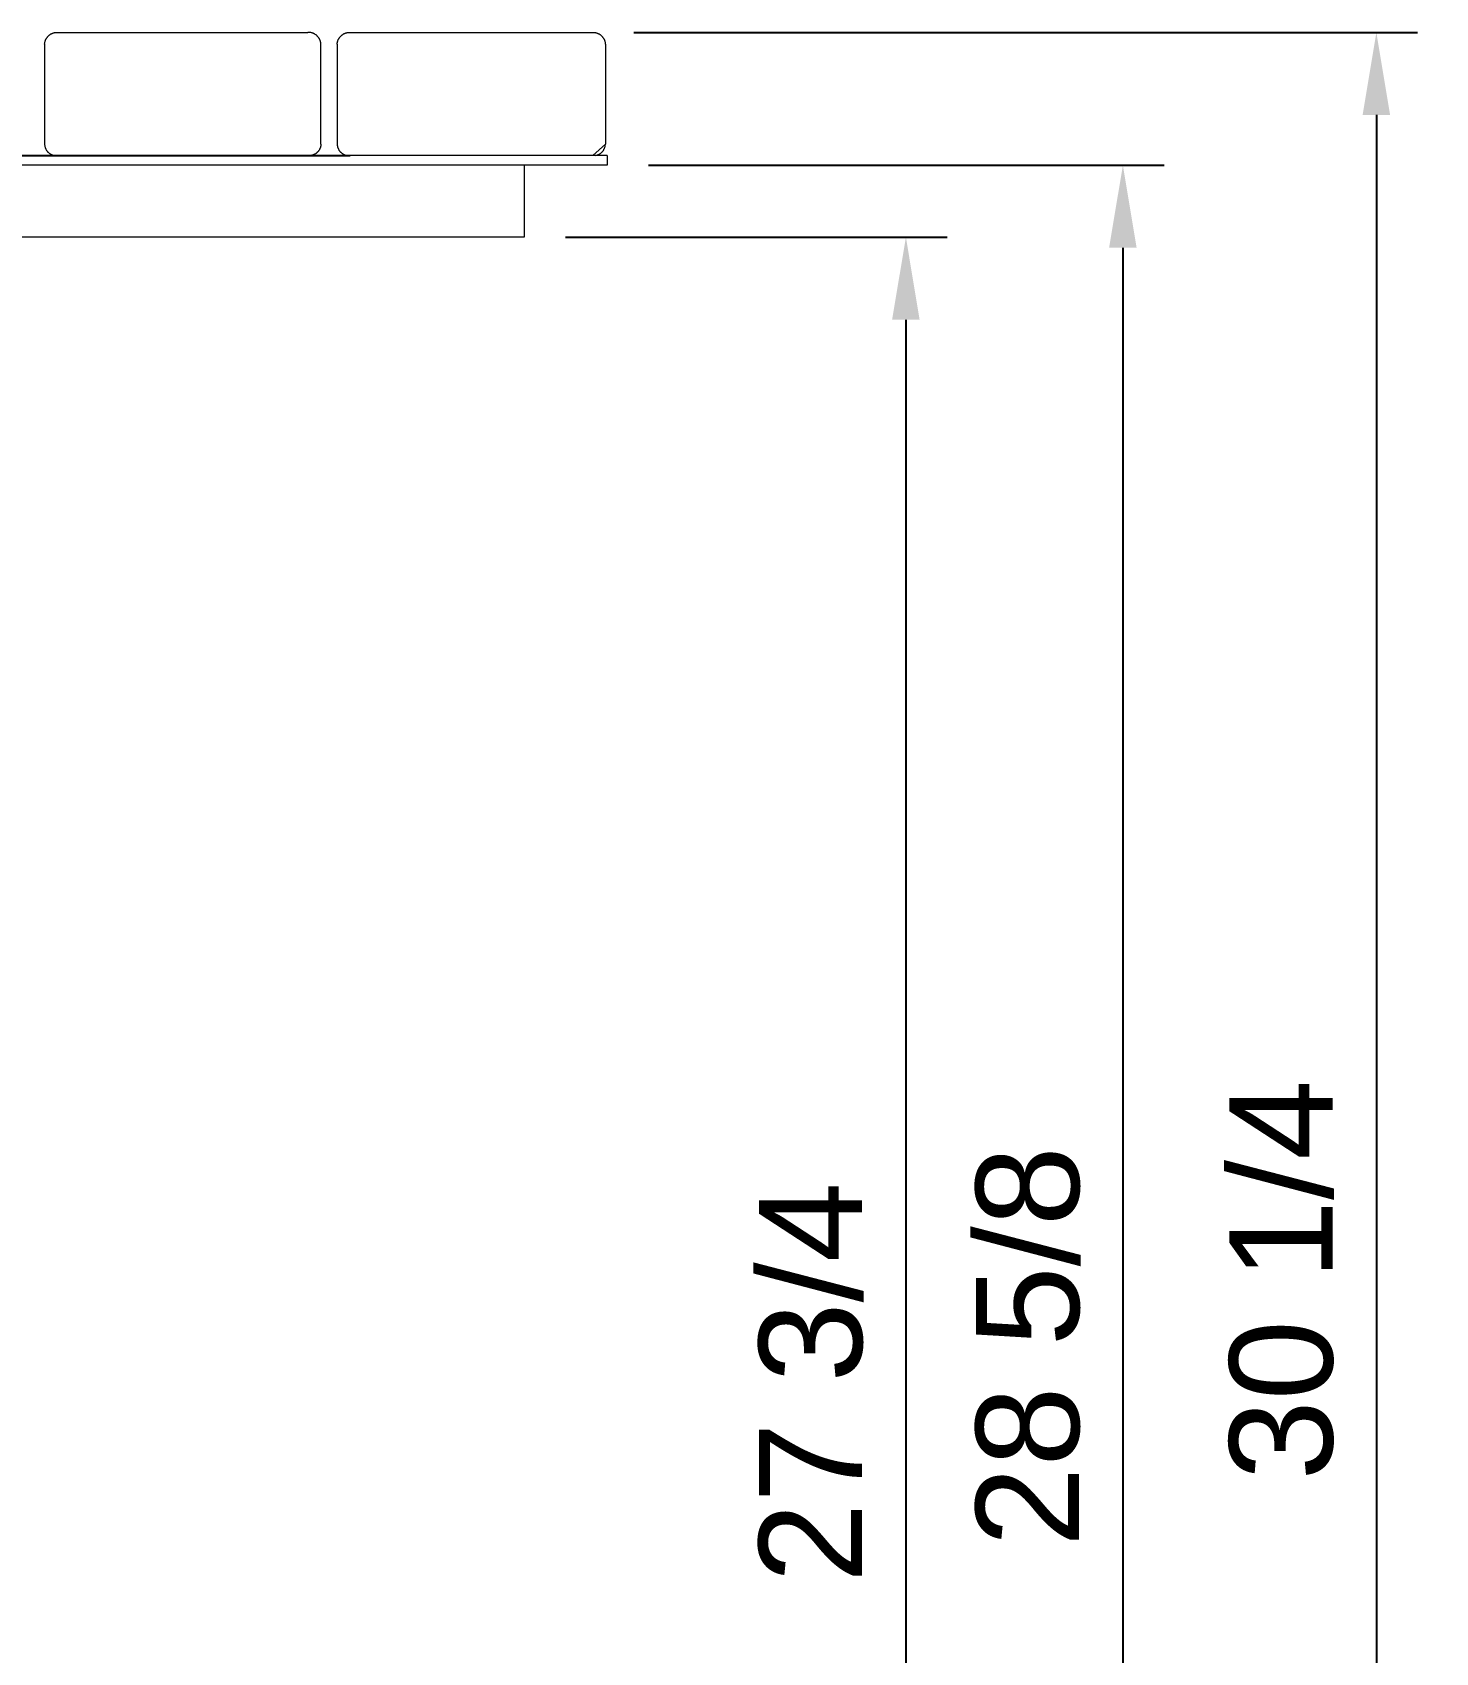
# Model space of a CAD drawing. Header units: inches. Extents: x 2 to 134, y 11 to 101.
# Drawn here: x 115.63 to 132.62, y 77.19 to 96.82 of the extents above; entities that cross this region are included whole.
import ezdxf

# ---------------------------------------------------------------- set-up
doc = ezdxf.new("R2010")
doc.units = ezdxf.units.IN
doc.layers.add('ZANO_R', color=7, linetype='Continuous', lineweight=0)
doc.layers.add('ZANO_W', color=1, linetype='Continuous', lineweight=0)
doc.styles.get("Standard").update_dxf_attribs({"font": 'arial.ttf'})
doc.dimstyles.new('amerykanie', dxfattribs={"dimtxt": 50, "dimasz": 50, "dimexe": 0.5, "dimexo": 0.5, "dimgap": 1, "dimtad": 1, "dimdec": 0, "dimzin": 0, "dimlunit": 5, "dimtxsty": 'Standard', "dimcen": 0.09, "dimclrd": 1, "dimclre": 1, "dimclrt": 1, "dimazin": 0, "dimtfac": 1, "dimtdec": 0, "dimtmove": 0, "dimatfit": 3, "dimfxl": 1, "dimtzin": 0, "dimarcsym": 1})

# ---------------------------------------------------------------- blocks, each defined once
blk = doc.blocks.new('*D352')
at = {"layer": 'ZANO_W', "color": 1, "lineweight": -2}
for p, q in [((122.91, 96.817), (132.405, 96.817)), ((131.905, 95.817), (131.905, 67.581)), ((122.91, 66.581), (132.405, 66.581))]:
    blk.add_line(p, q, dxfattribs=at)
at = {"layer": 'ZANO_W', "color": 1}
for points in [[(132.071, 95.817), (131.738, 95.817), (131.905, 96.817)], [(131.738, 67.581), (132.071, 67.581), (131.905, 66.581)]]:
    blk.add_solid(points, dxfattribs=at)
at = {"layer": 'ZANO_W', "color": 1, "insert": (130.758, 81.699), "char_height": 1.25, "attachment_point": 5, "rotation": 90}
blk.add_mtext('30 1/4', dxfattribs=at)
blk = doc.blocks.new('*D353')
at = {"layer": 'ZANO_W', "color": 1, "lineweight": -2}
for p, q in [((123.09, 95.208), (129.335, 95.208)), ((128.835, 94.208), (128.835, 67.581)), ((116.177, 66.581), (129.335, 66.581))]:
    blk.add_line(p, q, dxfattribs=at)
at = {"layer": 'ZANO_W', "color": 1}
for points in [[(129.001, 94.208), (128.668, 94.208), (128.835, 95.208)], [(128.668, 67.581), (129.001, 67.581), (128.835, 66.581)]]:
    blk.add_solid(points, dxfattribs=at)
at = {"layer": 'ZANO_W', "color": 1, "insert": (127.688, 80.895), "char_height": 1.25, "attachment_point": 5, "rotation": 90}
blk.add_mtext('28 5/8', dxfattribs=at)
blk = doc.blocks.new('*D354')
at = {"layer": 'ZANO_W', "color": 1, "lineweight": -2}
for p, q in [((122.083, 94.336), (126.707, 94.336)), ((126.207, 93.336), (126.207, 67.581)), ((116.571, 66.581), (126.707, 66.581))]:
    blk.add_line(p, q, dxfattribs=at)
at = {"layer": 'ZANO_W', "color": 1}
for points in [[(126.373, 93.336), (126.04, 93.336), (126.207, 94.336)], [(126.04, 67.581), (126.373, 67.581), (126.207, 66.581)]]:
    blk.add_solid(points, dxfattribs=at)
at = {"layer": 'ZANO_W', "color": 1, "insert": (125.06, 80.458), "char_height": 1.25, "attachment_point": 5, "rotation": 90}
blk.add_mtext('27 3/4', dxfattribs=at)

msp = doc.modelspace()

# ---------------------------------------------------------------- linework, layer by layer
at = {"layer": 'ZANO_R'}
for p, q in [((115.83108, 96.7835), (115.8352, 96.78674)), ((115.8352, 96.78674), (115.83943, 96.78983)), ((115.83943, 96.78983), (115.84377, 96.79277)), ((115.84377, 96.79277), (115.8482, 96.79556)), ((115.8482, 96.79556), (115.85273, 96.79819)), ((115.85273, 96.79819), (115.85735, 96.80066)), ((115.85735, 96.80066), (115.86205, 96.80297)), ((115.86205, 96.80297), (115.86682, 96.80512)), ((115.86682, 96.80512), (115.87167, 96.8071)), ((115.87167, 96.8071), (115.87659, 96.80891)), ((115.87659, 96.80891), (115.88157, 96.81055)), ((115.88157, 96.81055), (115.8866, 96.81201)), ((115.8866, 96.81201), (115.89167, 96.8133)), ((115.89167, 96.8133), (115.89679, 96.81441)), ((115.89679, 96.81441), (115.90195, 96.81534)), ((115.90195, 96.81534), (115.90713, 96.81609)), ((115.90713, 96.81609), (115.91234, 96.81666)), ((115.91234, 96.81666), (115.91756, 96.81705)), ((115.91756, 96.81705), (115.92279, 96.81726)), ((115.92279, 96.81726), (115.92803, 96.81728)), ((115.92803, 96.81728), (115.93327, 96.81712)), ((115.93327, 96.81712), (118.96476, 96.81712)), ((118.97, 96.81728), (118.96476, 96.81712)), ((118.97523, 96.81726), (118.97, 96.81728)), ((118.98047, 96.81705), (118.97523, 96.81726)), ((118.98569, 96.81666), (118.98047, 96.81705)), ((118.9909, 96.81609), (118.98569, 96.81666)), ((118.99608, 96.81534), (118.9909, 96.81609)), ((119.00124, 96.81441), (118.99608, 96.81534)), ((119.00635, 96.8133), (119.00124, 96.81441)), ((119.01143, 96.81201), (119.00635, 96.8133)), ((119.01646, 96.81055), (119.01143, 96.81201)), ((119.02144, 96.80891), (119.01646, 96.81055)), ((119.02635, 96.8071), (119.02144, 96.80891)), ((119.0312, 96.80512), (119.02635, 96.8071)), ((119.03598, 96.80297), (119.0312, 96.80512)), ((119.04068, 96.80066), (119.03598, 96.80297)), ((119.0453, 96.79819), (119.04068, 96.80066)), ((119.04983, 96.79556), (119.0453, 96.79819)), ((119.05426, 96.79277), (119.04983, 96.79556)), ((119.05859, 96.78983), (119.05426, 96.79277)), ((119.06282, 96.78674), (119.05859, 96.78983)), ((119.06694, 96.7835), (119.06282, 96.78674)), ((119.37439, 96.7835), (119.3785, 96.78674)), ((119.3785, 96.78674), (119.38273, 96.78983)), ((119.38273, 96.78983), (119.38707, 96.79277)), ((119.38707, 96.79277), (119.3915, 96.79556)), ((119.3915, 96.79556), (119.39603, 96.79819)), ((119.39603, 96.79819), (119.40065, 96.80066)), ((119.40065, 96.80066), (119.40535, 96.80297)), ((119.40535, 96.80297), (119.41013, 96.80512)), ((119.41013, 96.80512), (119.41498, 96.8071)), ((119.41498, 96.8071), (119.41989, 96.80891)), ((119.41989, 96.80891), (119.42487, 96.81055)), ((119.42487, 96.81055), (119.4299, 96.81201)), ((119.4299, 96.81201), (119.43497, 96.8133)), ((119.43497, 96.8133), (119.44009, 96.81441)), ((119.44009, 96.81441), (119.44525, 96.81534)), ((119.44525, 96.81534), (119.45043, 96.81609)), ((119.45043, 96.81609), (119.45564, 96.81666)), ((119.45564, 96.81666), (119.46086, 96.81705)), ((119.46086, 96.81705), (119.4661, 96.81726)), ((119.4661, 96.81726), (119.47133, 96.81728)), ((119.47133, 96.81728), (119.47657, 96.81712)), ((119.47657, 96.81712), (122.40963, 96.81712)), ((122.40963, 96.81712), (122.41487, 96.81729)), ((122.41487, 96.81729), (122.42011, 96.81726)), ((122.42011, 96.81726), (122.42534, 96.81706)), ((122.42534, 96.81706), (122.43057, 96.81668)), ((122.43057, 96.81668), (122.43578, 96.81611)), ((122.43578, 96.81611), (122.44096, 96.81536)), ((122.44096, 96.81536), (122.44612, 96.81443)), ((122.44612, 96.81443), (122.45124, 96.81333)), ((122.45124, 96.81333), (122.45632, 96.81204)), ((122.45632, 96.81204), (122.46135, 96.81058)), ((122.46135, 96.81058), (122.46633, 96.80894)), ((122.46633, 96.80894), (122.47124, 96.80714)), ((122.47124, 96.80714), (122.4761, 96.80516)), ((122.4761, 96.80516), (122.48088, 96.80301)), ((122.48088, 96.80301), (122.48558, 96.8007)), ((122.48558, 96.8007), (122.4902, 96.79823)), ((122.4902, 96.79823), (122.49473, 96.7956)), ((122.49473, 96.7956), (122.49916, 96.79281)), ((122.49916, 96.79281), (122.5035, 96.78987)), ((122.5035, 96.78987), (122.50773, 96.78678)), ((122.50773, 96.78678), (122.51185, 96.78354)), ((115.77579, 96.67464), (115.77615, 96.67987)), ((115.77579, 96.67464), (115.77579, 95.46355)), ((115.77615, 96.67987), (115.7767, 96.68508)), ((115.7767, 96.68508), (115.77743, 96.69026)), ((115.77743, 96.69026), (115.77833, 96.69542)), ((115.77833, 96.69542), (115.77942, 96.70055)), ((115.77942, 96.70055), (115.78069, 96.70563)), ((115.78069, 96.70563), (115.78213, 96.71067)), ((115.78213, 96.71067), (115.78374, 96.71565)), ((115.78374, 96.71565), (115.78553, 96.72057)), ((115.78553, 96.72057), (115.78749, 96.72543)), ((115.78749, 96.72543), (115.78961, 96.73022)), ((115.78961, 96.73022), (115.7919, 96.73493)), ((115.7919, 96.73493), (115.79436, 96.73956)), ((115.79436, 96.73956), (115.79697, 96.7441)), ((115.79697, 96.7441), (115.79974, 96.74854)), ((115.79974, 96.74854), (115.80266, 96.75289)), ((115.80266, 96.75289), (115.80573, 96.75713)), ((115.80573, 96.75713), (115.80895, 96.76127)), ((115.80895, 96.76127), (115.81231, 96.76529)), ((115.81231, 96.76529), (115.81581, 96.76919)), ((115.81581, 96.76919), (115.81944, 96.77296)), ((115.81944, 96.77296), (115.8232, 96.77661)), ((115.8232, 96.77661), (115.82708, 96.78012)), ((115.82708, 96.78012), (115.83108, 96.7835)), ((119.07095, 96.78012), (119.06694, 96.7835)), ((119.07483, 96.77661), (119.07095, 96.78012)), ((119.07859, 96.77296), (119.07483, 96.77661)), ((119.08222, 96.76919), (119.07859, 96.77296)), ((119.08572, 96.76529), (119.08222, 96.76919)), ((119.08908, 96.76127), (119.08572, 96.76529)), ((119.09229, 96.75713), (119.08908, 96.76127)), ((119.09536, 96.75289), (119.09229, 96.75713)), ((119.09829, 96.74854), (119.09536, 96.75289)), ((119.10105, 96.7441), (119.09829, 96.74854)), ((119.10367, 96.73956), (119.10105, 96.7441)), ((119.10612, 96.73493), (119.10367, 96.73956)), ((119.10841, 96.73022), (119.10612, 96.73493)), ((119.11054, 96.72543), (119.10841, 96.73022)), ((119.11249, 96.72057), (119.11054, 96.72543)), ((119.11428, 96.71565), (119.11249, 96.72057)), ((119.1159, 96.71067), (119.11428, 96.71565)), ((119.11734, 96.70563), (119.1159, 96.71067)), ((119.1186, 96.70055), (119.11734, 96.70563)), ((119.11969, 96.69542), (119.1186, 96.70055)), ((119.1206, 96.69026), (119.11969, 96.69542)), ((119.12132, 96.68508), (119.1206, 96.69026)), ((119.12187, 96.67987), (119.12132, 96.68508)), ((119.12224, 96.67464), (119.12187, 96.67987)), ((119.12224, 95.46355), (119.12224, 96.67464)), ((119.31909, 96.67464), (119.31945, 96.67987)), ((119.31909, 96.67464), (119.31909, 95.46355)), ((119.31945, 96.67987), (119.32, 96.68508)), ((119.32, 96.68508), (119.32073, 96.69026)), ((119.32073, 96.69026), (119.32164, 96.69542)), ((119.32164, 96.69542), (119.32272, 96.70055)), ((119.32272, 96.70055), (119.32399, 96.70563)), ((119.32399, 96.70563), (119.32543, 96.71067)), ((119.32543, 96.71067), (119.32704, 96.71565)), ((119.32704, 96.71565), (119.32883, 96.72057)), ((119.32883, 96.72057), (119.33079, 96.72543)), ((119.33079, 96.72543), (119.33291, 96.73022)), ((119.33291, 96.73022), (119.3352, 96.73493)), ((119.3352, 96.73493), (119.33766, 96.73956)), ((119.33766, 96.73956), (119.34027, 96.7441)), ((119.34027, 96.7441), (119.34304, 96.74854)), ((119.34304, 96.74854), (119.34596, 96.75289)), ((119.34596, 96.75289), (119.34903, 96.75713)), ((119.34903, 96.75713), (119.35225, 96.76127)), ((119.35225, 96.76127), (119.35561, 96.76529)), ((119.35561, 96.76529), (119.35911, 96.76919)), ((119.35911, 96.76919), (119.36274, 96.77296)), ((119.36274, 96.77296), (119.3665, 96.77661)), ((119.3665, 96.77661), (119.37038, 96.78012)), ((119.37038, 96.78012), (119.37439, 96.7835)), ((122.51185, 96.78354), (122.51585, 96.78016)), ((122.51585, 96.78016), (122.51974, 96.77665)), ((122.51974, 96.77665), (122.5235, 96.773)), ((122.5235, 96.773), (122.52713, 96.76922)), ((122.52713, 96.76922), (122.53063, 96.76532)), ((122.53063, 96.76532), (122.53399, 96.7613)), ((122.53399, 96.7613), (122.5372, 96.75717)), ((122.5372, 96.75717), (122.54028, 96.75292)), ((122.54028, 96.75292), (122.5432, 96.74857)), ((122.5432, 96.74857), (122.54596, 96.74412)), ((122.54596, 96.74412), (122.54858, 96.73958)), ((122.54858, 96.73958), (122.55103, 96.73495)), ((122.55103, 96.73495), (122.55332, 96.73024)), ((122.55332, 96.73024), (122.55544, 96.72545)), ((122.55544, 96.72545), (122.5574, 96.72059)), ((122.5574, 96.72059), (122.55918, 96.71566)), ((122.55918, 96.71566), (122.5608, 96.71068)), ((122.5608, 96.71068), (122.56223, 96.70564)), ((122.56223, 96.70564), (122.56349, 96.70056)), ((122.56349, 96.70056), (122.56458, 96.69543)), ((122.56458, 96.69543), (122.56548, 96.69027)), ((122.56548, 96.69027), (122.56621, 96.68508)), ((122.56621, 96.68508), (122.56675, 96.67987)), ((122.56675, 96.67987), (122.56711, 96.67464)), ((122.56711, 96.67464), (122.56711, 95.46355)), ((115.77579, 95.46355), (115.77604, 95.4585)), ((115.77604, 95.4585), (115.77647, 95.45347)), ((115.77647, 95.45347), (115.77708, 95.44845)), ((115.77708, 95.44845), (115.77786, 95.44346)), ((115.77786, 95.44346), (115.77881, 95.4385)), ((115.77881, 95.4385), (115.77994, 95.43358)), ((115.77994, 95.43358), (115.78124, 95.42869)), ((115.78124, 95.42869), (115.7827, 95.42386)), ((115.7827, 95.42386), (115.78433, 95.41908)), ((115.78433, 95.41908), (115.78613, 95.41436)), ((115.78613, 95.41436), (115.78809, 95.4097)), ((119.11189, 95.41436), (119.10993, 95.4097)), ((119.11369, 95.41908), (119.11189, 95.41436)), ((119.11532, 95.42386), (119.11369, 95.41908)), ((119.11679, 95.42869), (119.11532, 95.42386)), ((119.11808, 95.43358), (119.11679, 95.42869)), ((119.11921, 95.4385), (119.11808, 95.43358)), ((119.12016, 95.44346), (119.11921, 95.4385)), ((119.12094, 95.44845), (119.12016, 95.44346)), ((119.12155, 95.45347), (119.12094, 95.44845)), ((119.12198, 95.4585), (119.12155, 95.45347)), ((119.12224, 95.46355), (119.12198, 95.4585)), ((119.31909, 95.46355), (119.31934, 95.4585)), ((119.31934, 95.4585), (119.31977, 95.45347)), ((119.31977, 95.45347), (119.32038, 95.44845)), ((119.32038, 95.44845), (119.32116, 95.44346)), ((119.32116, 95.44346), (119.32211, 95.4385)), ((119.32211, 95.4385), (119.32324, 95.43358)), ((119.32324, 95.43358), (119.32454, 95.42869)), ((119.32454, 95.42869), (119.326, 95.42386)), ((119.326, 95.42386), (119.32763, 95.41908)), ((119.32763, 95.41908), (119.32943, 95.41436)), ((119.32943, 95.41436), (119.33139, 95.4097)), ((122.56711, 95.46355), (122.41572, 95.32657)), ((122.5548, 95.4097), (122.55676, 95.41436)), ((122.55676, 95.41436), (122.55856, 95.41908)), ((122.55856, 95.41908), (122.5602, 95.42386)), ((122.5602, 95.42386), (122.56166, 95.42869)), ((122.56166, 95.42869), (122.56296, 95.43358)), ((122.56296, 95.43358), (122.56408, 95.4385)), ((122.56408, 95.4385), (122.56504, 95.44346)), ((122.56504, 95.44346), (122.56582, 95.44845)), ((122.56582, 95.44845), (122.56642, 95.45347)), ((122.56642, 95.45347), (122.56685, 95.4585)), ((122.56685, 95.4585), (122.56711, 95.46355)), ((91.07135, 95.32106), (119.47657, 95.32106)), ((122.59028, 95.32657), (91.09452, 95.32657)), ((115.78809, 95.4097), (115.79022, 95.40512)), ((115.79022, 95.40512), (115.7925, 95.40061)), ((115.7925, 95.40061), (115.79493, 95.39619)), ((115.79493, 95.39619), (115.79752, 95.39185)), ((115.79752, 95.39185), (115.80026, 95.3876)), ((115.80026, 95.3876), (115.80314, 95.38345)), ((115.80314, 95.38345), (115.80617, 95.37941)), ((115.80617, 95.37941), (115.80934, 95.37547)), ((115.80934, 95.37547), (115.81264, 95.37165)), ((115.81264, 95.37165), (115.81607, 95.36794)), ((115.81607, 95.36794), (115.81963, 95.36436)), ((115.81963, 95.36436), (115.82331, 95.3609)), ((115.82331, 95.3609), (115.82711, 95.35757)), ((115.82711, 95.35757), (115.83102, 95.35437)), ((115.83102, 95.35437), (115.83504, 95.35132)), ((115.83504, 95.35132), (115.83917, 95.3484)), ((115.83917, 95.3484), (115.84339, 95.34563)), ((115.84339, 95.34563), (115.84771, 95.34301)), ((115.84771, 95.34301), (115.85212, 95.34054)), ((115.85212, 95.34054), (115.85661, 95.33823)), ((115.85661, 95.33823), (115.86118, 95.33607)), ((115.86118, 95.33607), (115.86582, 95.33407)), ((115.86582, 95.33407), (115.87052, 95.33224)), ((115.87052, 95.33224), (115.87529, 95.33057)), ((115.87529, 95.33057), (115.88012, 95.32907)), ((115.88012, 95.32907), (115.88499, 95.32774)), ((115.88499, 95.32774), (115.8899, 95.32657)), ((119.01304, 95.32774), (119.00812, 95.32657)), ((119.01791, 95.32907), (119.01304, 95.32774)), ((119.02273, 95.33057), (119.01791, 95.32907)), ((119.0275, 95.33224), (119.02273, 95.33057)), ((119.03221, 95.33407), (119.0275, 95.33224)), ((119.03685, 95.33607), (119.03221, 95.33407)), ((119.04142, 95.33823), (119.03685, 95.33607)), ((119.04591, 95.34054), (119.04142, 95.33823)), ((119.05032, 95.34301), (119.04591, 95.34054)), ((119.05463, 95.34563), (119.05032, 95.34301)), ((119.05886, 95.3484), (119.05463, 95.34563)), ((119.06298, 95.35132), (119.05886, 95.3484)), ((119.06701, 95.35437), (119.06298, 95.35132)), ((119.07092, 95.35757), (119.06701, 95.35437)), ((119.07472, 95.3609), (119.07092, 95.35757)), ((119.0784, 95.36436), (119.07472, 95.3609)), ((119.08196, 95.36794), (119.0784, 95.36436)), ((119.08539, 95.37165), (119.08196, 95.36794)), ((119.08869, 95.37547), (119.08539, 95.37165)), ((119.09185, 95.37941), (119.08869, 95.37547)), ((119.09488, 95.38345), (119.09185, 95.37941)), ((119.09776, 95.3876), (119.09488, 95.38345)), ((119.1005, 95.39185), (119.09776, 95.3876)), ((119.10309, 95.39619), (119.1005, 95.39185)), ((119.10553, 95.40061), (119.10309, 95.39619)), ((119.10781, 95.40512), (119.10553, 95.40061)), ((119.10993, 95.4097), (119.10781, 95.40512)), ((119.33139, 95.4097), (119.33352, 95.40512)), ((119.33352, 95.40512), (119.3358, 95.40061)), ((119.3358, 95.40061), (119.33823, 95.39618)), ((119.33823, 95.39618), (119.34082, 95.39185)), ((119.34082, 95.39185), (119.34356, 95.3876)), ((119.34356, 95.3876), (119.34644, 95.38345)), ((119.34644, 95.38345), (119.34947, 95.37941)), ((119.34947, 95.37941), (119.35264, 95.37547)), ((119.35264, 95.37547), (119.35594, 95.37165)), ((119.35594, 95.37165), (119.35937, 95.36794)), ((119.35937, 95.36794), (119.36293, 95.36436)), ((119.36293, 95.36436), (119.36661, 95.3609)), ((119.36661, 95.3609), (119.37041, 95.35757)), ((119.37041, 95.35757), (119.37432, 95.35437)), ((119.37432, 95.35437), (119.37834, 95.35131)), ((119.37834, 95.35131), (119.38247, 95.3484)), ((119.38247, 95.3484), (119.38669, 95.34563)), ((119.38669, 95.34563), (119.39101, 95.34301)), ((119.39101, 95.34301), (119.39542, 95.34054)), ((119.39542, 95.34054), (119.39991, 95.33823)), ((119.39991, 95.33823), (119.40448, 95.33607)), ((119.40448, 95.33607), (119.40912, 95.33407)), ((119.40912, 95.33407), (119.41383, 95.33224)), ((119.41383, 95.33224), (119.41859, 95.33057)), ((119.41859, 95.33057), (119.42342, 95.32907)), ((119.42342, 95.32907), (119.42829, 95.32774)), ((119.42829, 95.32774), (119.43321, 95.32657)), ((122.45299, 95.32657), (122.45791, 95.32774)), ((122.45791, 95.32774), (122.46278, 95.32907)), ((122.46278, 95.32907), (122.46761, 95.33057)), ((122.46761, 95.33057), (122.47237, 95.33224)), ((122.47237, 95.33224), (122.47708, 95.33407)), ((122.47708, 95.33407), (122.48172, 95.33607)), ((122.48172, 95.33607), (122.48629, 95.33823)), ((122.48629, 95.33823), (122.49078, 95.34054)), ((122.49078, 95.34054), (122.49519, 95.34301)), ((122.49519, 95.34301), (122.49951, 95.34563)), ((122.49951, 95.34563), (122.50373, 95.3484)), ((122.50373, 95.3484), (122.50786, 95.35132)), ((122.50786, 95.35132), (122.51188, 95.35437)), ((122.51188, 95.35437), (122.51579, 95.35757)), ((122.51579, 95.35757), (122.51959, 95.3609)), ((122.51959, 95.3609), (122.52327, 95.36436)), ((122.52327, 95.36436), (122.52683, 95.36794)), ((122.52683, 95.36794), (122.53026, 95.37165)), ((122.53026, 95.37165), (122.53356, 95.37547)), ((122.53356, 95.37547), (122.53673, 95.37941)), ((122.53673, 95.37941), (122.53975, 95.38345)), ((122.53975, 95.38345), (122.54264, 95.3876)), ((122.54264, 95.3876), (122.54538, 95.39185)), ((122.54538, 95.39185), (122.54796, 95.39619)), ((122.54796, 95.39619), (122.5504, 95.40061)), ((122.5504, 95.40061), (122.55268, 95.40512)), ((122.55268, 95.40512), (122.5548, 95.4097)), ((122.59028, 95.32657), (122.59028, 95.20846)), ((122.59028, 95.20846), (91.09452, 95.20846)), ((121.5828, 95.20846), (121.5828, 94.33583)), ((121.5828, 94.33583), (92.05552, 94.33583))]:
    msp.add_line(p, q, dxfattribs=at)

# ---------------------------------------------------------------- dimensions: what is measured, and where the dimension line sits
at = {"layer": 'ZANO_W'}
for base, p1, p2, picture, middle in [((131.90472, 66.58095), (122.40963, 96.81712), (122.40963, 66.58095), '*D352', (130.75798, 81.69904)), ((128.83478, 66.58095), (122.59028, 95.20846), (115.67736, 66.58095), '*D353', (127.68847, 80.89471)), ((126.2068, 66.58095), (121.5828, 94.33583), (116.07106, 66.58095), '*D354', (125.06005, 80.45839))]:
    dim = msp.add_linear_dim(base=base, p1=p1, p2=p2, angle=90, dimstyle='amerykanie', override={"dimtxt": 1.25, "dimasz": 1, "dimgap": 0.5, "dimdec": 4, "dimaunit": 1, "dimadec": 1, "dimtdec": 4, "dimtmove": 1, "dimfrac": 2}, dxfattribs=at)
    dim.commit()
    dim.dimension.update_dxf_attribs({"geometry": picture, "text_midpoint": middle})

doc.saveas('drawing.dxf')
